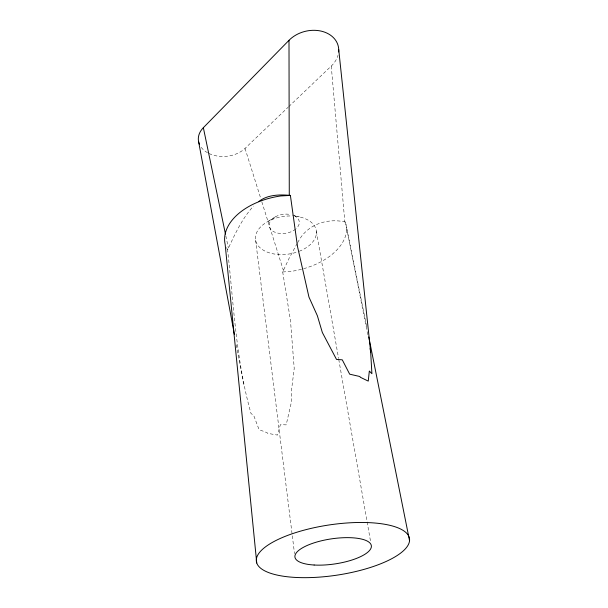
<?xml version="1.0" encoding="UTF-8"?>
<svg xmlns="http://www.w3.org/2000/svg" width="608" height="608" viewBox="0 0 608 608"><rect width="100%" height="100%" fill="white"/><g stroke="black" fill="none" stroke-linecap="round" stroke-linejoin="round"><path stroke-width="0.46" stroke-dasharray="3.04 2.28" d="M297.19 243.436L288.914 258.674L282.697 271.966L290.48 320.568L294.219 368.41L291.627 389.272L291.711 400.733L286.178 424.87L280.394 424.65L277.491 435.085L267.421 433.299L267.117 432.683L259.084 429.658L253.726 415.515L251.013 413.486C235.965 360.248 233.73 304.547 227.605 249.835C234.764 234.536 241.961 218.629 253.521 206.089M297.722 242.683C306.272 224.778 326.846 217.672 345.45 222.034L367.08 328.548M209.03 153.52A26.182 18.628 -5 0 0 245.024 148.413L288.139 107.236M288.823 106.582L331.261 66.067A28.576 22.139 -13.7 0 0 338.002 55.313M268.219 221.335L275.515 216.729M282.697 271.966L290.723 271.442A61.514 38.068 -8.5 0 0 346.773 227.126M292.478 215.019L299.372 216.889M226.564 247.547L227.605 249.835M245.024 148.413L260.688 198.231M261.828 201.856L283.48 270.697M225.849 235.927L228.35 247.958M345.45 222.034L367.787 334.848M236.314 344.804L243.74 384.826M316.403 231.466L338.588 358.507M338.755 359.442L366.981 521.041M367.148 521.976L370.576 541.591M255.603 240.152L294.523 553.645M331.261 66.067L344.835 222.057M207.526 152.737A26.182 18.628 -5 0 1 200.617 146.467M295.154 216.212A30.719 18.992 -8.5 0 1 316.411 231.602A30.719 18.992 -8.5 0 1 297.821 251.803M296.012 252.404A30.719 18.992 -8.5 0 1 255.504 239.491A30.719 18.992 -8.5 0 1 291.62 215.977M294.09 215.65A15.208 9.561 -8.5 0 1 296.271 228.547M295.663 229.087A15.208 9.561 -8.5 0 1 275.394 232.423A15.208 9.561 -8.5 0 1 271.229 220.073A15.208 9.561 -8.5 0 1 290.753 214.556"/><path stroke-width="0.91" d="M199.424 144.24A26.182 18.628 -5 0 1 203.353 127.688L288.998 40.318A28.576 22.139 -13.7 0 1 321.298 31.152A28.576 22.139 -13.7 0 1 338.641 51.961M258.924 201.4C267.786 194.621 279.726 194.385 290.388 195.419L297.54 246.704L308.948 297.054L317.376 315.772L322.346 332.508L336.52 359.442L342.266 359.814L349.676 374.178L359.944 376.534L360.248 377.226L368.243 381.102L369.337 371.04L371.906 373.707L370.667 352.116L338.709 49.453M290.388 195.419L280.736 195.958A61.514 38.068 -8.5 0 0 225.173 244.5L256.743 562.993M203.353 127.688L225.462 234.08M368.752 336.923L409.549 540.694A77.406 25.399 -8.5 0 1 292.539 577.243A77.406 25.399 -8.5 0 1 296.727 532.281A77.406 25.399 -8.5 0 1 409.549 540.694M198.656 141.9L234.414 334.567M370.12 348.536L370.667 352.116M288.998 40.318L289.279 195.381M314.123 565.014A38.631 12.654 -8.5 0 0 371.389 546.258A38.631 12.654 -8.5 0 0 313.895 542.914A38.631 12.654 -8.5 0 0 314.123 565.014"/></g></svg>
